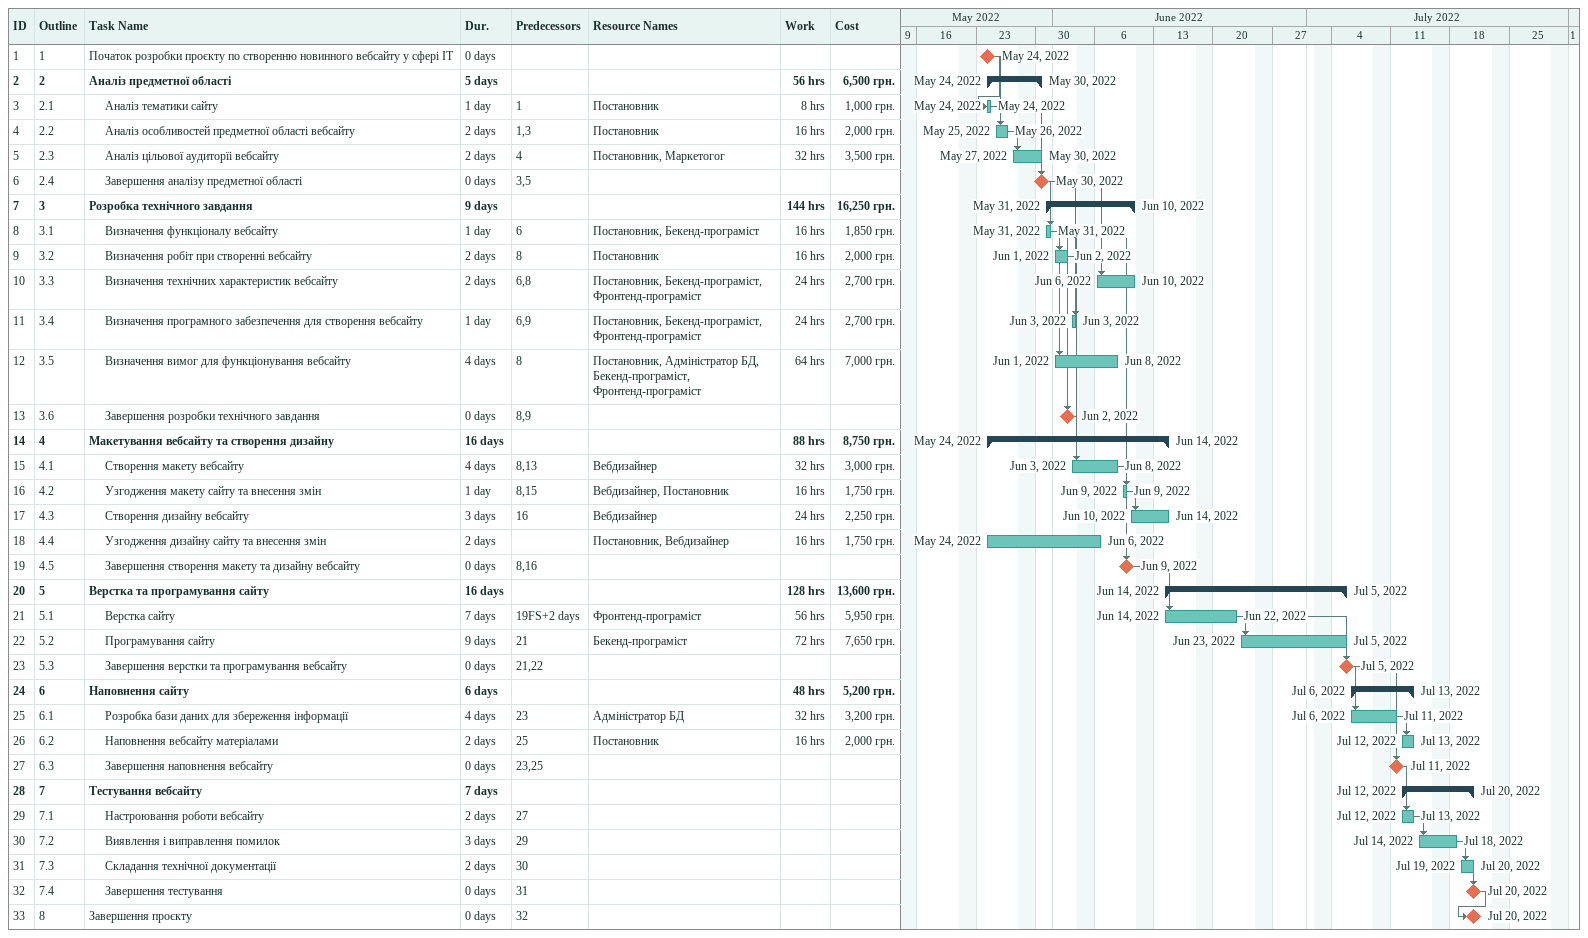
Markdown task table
| ID | WBS | Task | Duration | Start | Finish | Predecessors | Resources | Work (h) | Cost (грн.) |
|---|---|---|---|---|---|---|---|---|---|
| 1 | 1 | Початок розробки проєкту по створенню новинного вебсайту у сфері ІТ | 0d | 2022-05-24 | 2022-05-24 |  |  |  |  |
| 2 | 2 | **Аналіз предметної області** | 5d | 2022-05-24 | 2022-05-30 |  |  | 56 | 6500 |
| 3 | 2.1 | Аналіз тематики сайту | 1d | 2022-05-24 | 2022-05-24 | 1 | Постановник | 8 | 1000 |
| 4 | 2.2 | Аналіз особливостей предметної області вебсайту | 2d | 2022-05-25 | 2022-05-26 | 1, 3 | Постановник | 16 | 2000 |
| 5 | 2.3 | Аналіз цільової аудиторїі вебсайту | 2d | 2022-05-27 | 2022-05-30 | 4 | Постановник, Маркетогог | 32 | 3500 |
| 6 | 2.4 | Завершення аналізу предметної області | 0d | 2022-05-30 | 2022-05-30 | 3, 5 |  |  |  |
| 7 | 3 | **Розробка технічного завдання** | 9d | 2022-05-31 | 2022-06-10 |  |  | 144 | 16250 |
| 8 | 3.1 | Визначення функціоналу вебсайту | 1d | 2022-05-31 | 2022-05-31 | 6 | Постановник, Бекенд-програміст | 16 | 1850 |
| 9 | 3.2 | Визначення робіт при створенні вебсайту | 2d | 2022-06-01 | 2022-06-02 | 8 | Постановник | 16 | 2000 |
| 10 | 3.3 | Визначення технічних характеристик вебсайту | 2d | 2022-06-06 | 2022-06-10 | 6, 8 | Постановник, Бекенд-програміст, Фронтенд-програміст | 24 | 2700 |
| 11 | 3.4 | Визначення програмного забезпечення для створення вебсайту | 1d | 2022-06-03 | 2022-06-03 | 6, 9 | Постановник, Бекенд-програміст, Фронтенд-програміст | 24 | 2700 |
| 12 | 3.5 | Визначення вимог для функціонування вебсайту | 4d | 2022-06-01 | 2022-06-08 | 8 | Постановник, Адміністратор БД, Бекенд-програміст, Фронтенд-програміст | 64 | 7000 |
| 13 | 3.6 | Завершення розробки технічного завдання | 0d | 2022-06-02 | 2022-06-02 | 8, 9 |  |  |  |
| 14 | 4 | **Макетування вебсайту та створення дизайну** | 16d | 2022-05-24 | 2022-06-14 |  |  | 88 | 8750 |
| 15 | 4.1 | Створення макету вебсайту | 4d | 2022-06-03 | 2022-06-08 | 8, 13 | Вебдизайнер | 32 | 3000 |
| 16 | 4.2 | Узгодження макету сайту та внесення змін | 1d | 2022-06-09 | 2022-06-09 | 8, 15 | Вебдизайнер, Постановник | 16 | 1750 |
| 17 | 4.3 | Створення дизайну вебсайту | 3d | 2022-06-10 | 2022-06-14 | 16 | Вебдизайнер | 24 | 2250 |
| 18 | 4.4 | Узгодження дизайну сайту та внесення змін | 2d | 2022-05-24 | 2022-06-06 |  | Постановник, Вебдизайнер | 16 | 1750 |
| 19 | 4.5 | Завершення створення макету та дизайну вебсайту | 0d | 2022-06-09 | 2022-06-09 | 8, 16 |  |  |  |
| 20 | 5 | **Верстка та програмування сайту** | 16d | 2022-06-14 | 2022-07-05 |  |  | 128 | 13600 |
| 21 | 5.1 | Верстка сайту | 7d | 2022-06-14 | 2022-06-22 | 19FS+2d | Фронтенд-програміст | 56 | 5950 |
| 22 | 5.2 | Програмування сайту | 9d | 2022-06-23 | 2022-07-05 | 21 | Бекенд-програміст | 72 | 7650 |
| 23 | 5.3 | Завершення верстки та програмування вебсайту | 0d | 2022-07-05 | 2022-07-05 | 21, 22 |  |  |  |
| 24 | 6 | **Наповнення сайту** | 6d | 2022-07-06 | 2022-07-13 |  |  | 48 | 5200 |
| 25 | 6.1 | Розробка бази даних для збереження інформації | 4d | 2022-07-06 | 2022-07-11 | 23 | Адміністратор БД | 32 | 3200 |
| 26 | 6.2 | Наповнення вебсайту матеріалами | 2d | 2022-07-12 | 2022-07-13 | 25 | Постановник | 16 | 2000 |
| 27 | 6.3 | Завершення наповнення вебсайту | 0d | 2022-07-11 | 2022-07-11 | 23, 25 |  |  |  |
| 28 | 7 | **Тестування вебсайту** | 7d | 2022-07-12 | 2022-07-20 |  |  |  |  |
| 29 | 7.1 | Настроювання роботи вебсайту | 2d | 2022-07-12 | 2022-07-13 | 27 |  |  |  |
| 30 | 7.2 | Виявлення і виправлення помилок | 3d | 2022-07-14 | 2022-07-18 | 29 |  |  |  |
| 31 | 7.3 | Складання технічної документації | 2d | 2022-07-19 | 2022-07-20 | 30 |  |  |  |
| 32 | 7.4 | Завершення тестування | 0d | 2022-07-20 | 2022-07-20 | 31 |  |  |  |
| 33 | 8 | Завершення проєкту | 0d | 2022-07-20 | 2022-07-20 | 32 |  |  |  |
